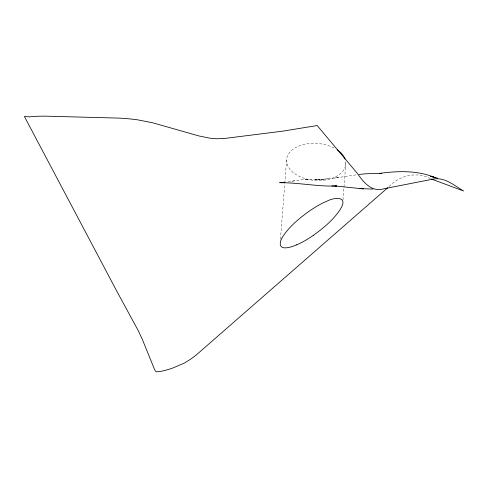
<?xml version="1.0" encoding="UTF-8"?>
<svg xmlns="http://www.w3.org/2000/svg" width="488" height="488" viewBox="0 0 488 488"><rect width="100%" height="100%" fill="white"/><g stroke="black" fill="none" stroke-linecap="round" stroke-linejoin="round"><path stroke-width="0.37" stroke-dasharray="2.44 1.83" d="M343.003 199.836L345.779 163.498M280.466 239.248L284.742 183.86M284.797 183.104L286.554 160.339M389.204 186.495C399.587 175.412 416.636 171.245 430.325 178.577M288.255 181.792L302.432 179.657L319.896 179.639L314.229 179.578L324.05 179.181L338.367 177.583L334.463 178.029M291.964 181.213L295.332 180.7L294.435 180.834M336.549 177.803L357.149 174.71M328.204 178.718L318.335 179.773L324.05 179.181M307.916 179.413L304.573 179.614L305.769 179.554M345.663 161.632A29.67 18.507 4.4 0 1 311.393 179.993A29.67 18.507 4.4 0 1 289.055 153.189A29.67 18.507 4.4 0 1 334.463 148.193"/><path stroke-width="0.73" d="M387.759 187.734L196.176 355.044L191.394 358.686L184.299 363.121L172.661 368.086A77.098 53.546 -35.2 0 1 161.162 371.289L156.221 371.85L155.806 371.38A12.7 4.551 76.6 0 1 154.598 369.623L142.35 339.435L138.36 330.876L116.791 291.165L24.4 116.516L29.274 116.852A159.68 110.892 -35.2 0 1 45.079 116.156L119.206 118.114A284.553 197.616 -35.2 0 1 137.085 119.743L152.61 122.775L198.86 135.932L209.944 138.189L216.648 138.775L225.688 138.324L282.503 131.187L317.17 125.544L357.283 173.319C363.511 182.28 371.752 192.638 383.977 188.746L433.045 179.133C443.141 176.924 452.254 183.823 460.178 188.899L463.6 190.997L431.416 179.029M313.278 235.369C322.958 228.494 332.352 220.753 339.233 210.969A22.399 7.631 -43 0 0 340.63 208.73C348.542 195.938 334.475 197.268 327.283 201.001A57.364 19.538 -43 0 0 307.397 212.457C298.186 219.252 289.189 226.847 282.881 236.515A21.295 7.253 -43 0 0 280.509 241.493C278.099 251.918 292.05 246.916 296.771 244.762M359.101 174.448L365.39 173.801L381.573 173.307L379.627 173.399C398.403 170.831 417.563 170.275 435.491 177.73L430.55 176.321L437.455 178.12M284.333 182.396L281.649 182.732L284.998 182.427L279.667 182.683C298.741 182.585 317.633 186.703 336.787 186.013L331.913 185.891M372.948 189.088L359.979 188.588L363.481 188.874M361.053 188.667L335.421 185.965M337.19 149.84A29.67 18.507 4.4 0 1 345.028 159.112M313.265 235.436A58.127 19.965 -43.2 0 1 296.728 244.83"/></g></svg>
